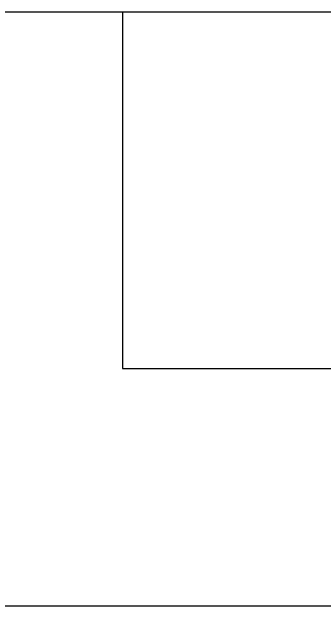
# Model space of a CAD drawing. Header units: inches. Extents: x 9636 to 21597, y -10243 to 557.
# Drawn here: x 14665.14 to 14666.942, y -8337.46 to -8334.035 of the extents above; entities that cross this region are included whole.
import ezdxf

# ---------------------------------------------------------------- set-up
doc = ezdxf.new("R2010")
doc.units = ezdxf.units.IN
doc.header["$MEASUREMENT"] = 0
doc.layers.add('Edges', color=7, linetype='Continuous')

# ---------------------------------------------------------------- blocks, each defined once
blk = doc.blocks.new('FF')
at = {"layer": 'Edges', "color": 252, "true_color": 0x939598}
for p, q in [((14665.0942, -8334.0351), (14665.7792, -8334.0351)), ((14665.7792, -8334.0351), (14665.7792, -8336.0902)), ((14665.7792, -8334.0351), (14667.8343, -8334.0351)), ((14665.7792, -8336.0902), (14667.8343, -8336.0902)), ((14667.8343, -8337.4603), (14662.3541, -8337.4603))]:
    blk.add_line(p, q, dxfattribs=at)

msp = doc.modelspace()

# ---------------------------------------------------------------- block references
at = {"color": 18, "true_color": 0x000000}
msp.add_blockref('FF', (0, 0), dxfattribs=at)

doc.saveas('drawing.dxf')
